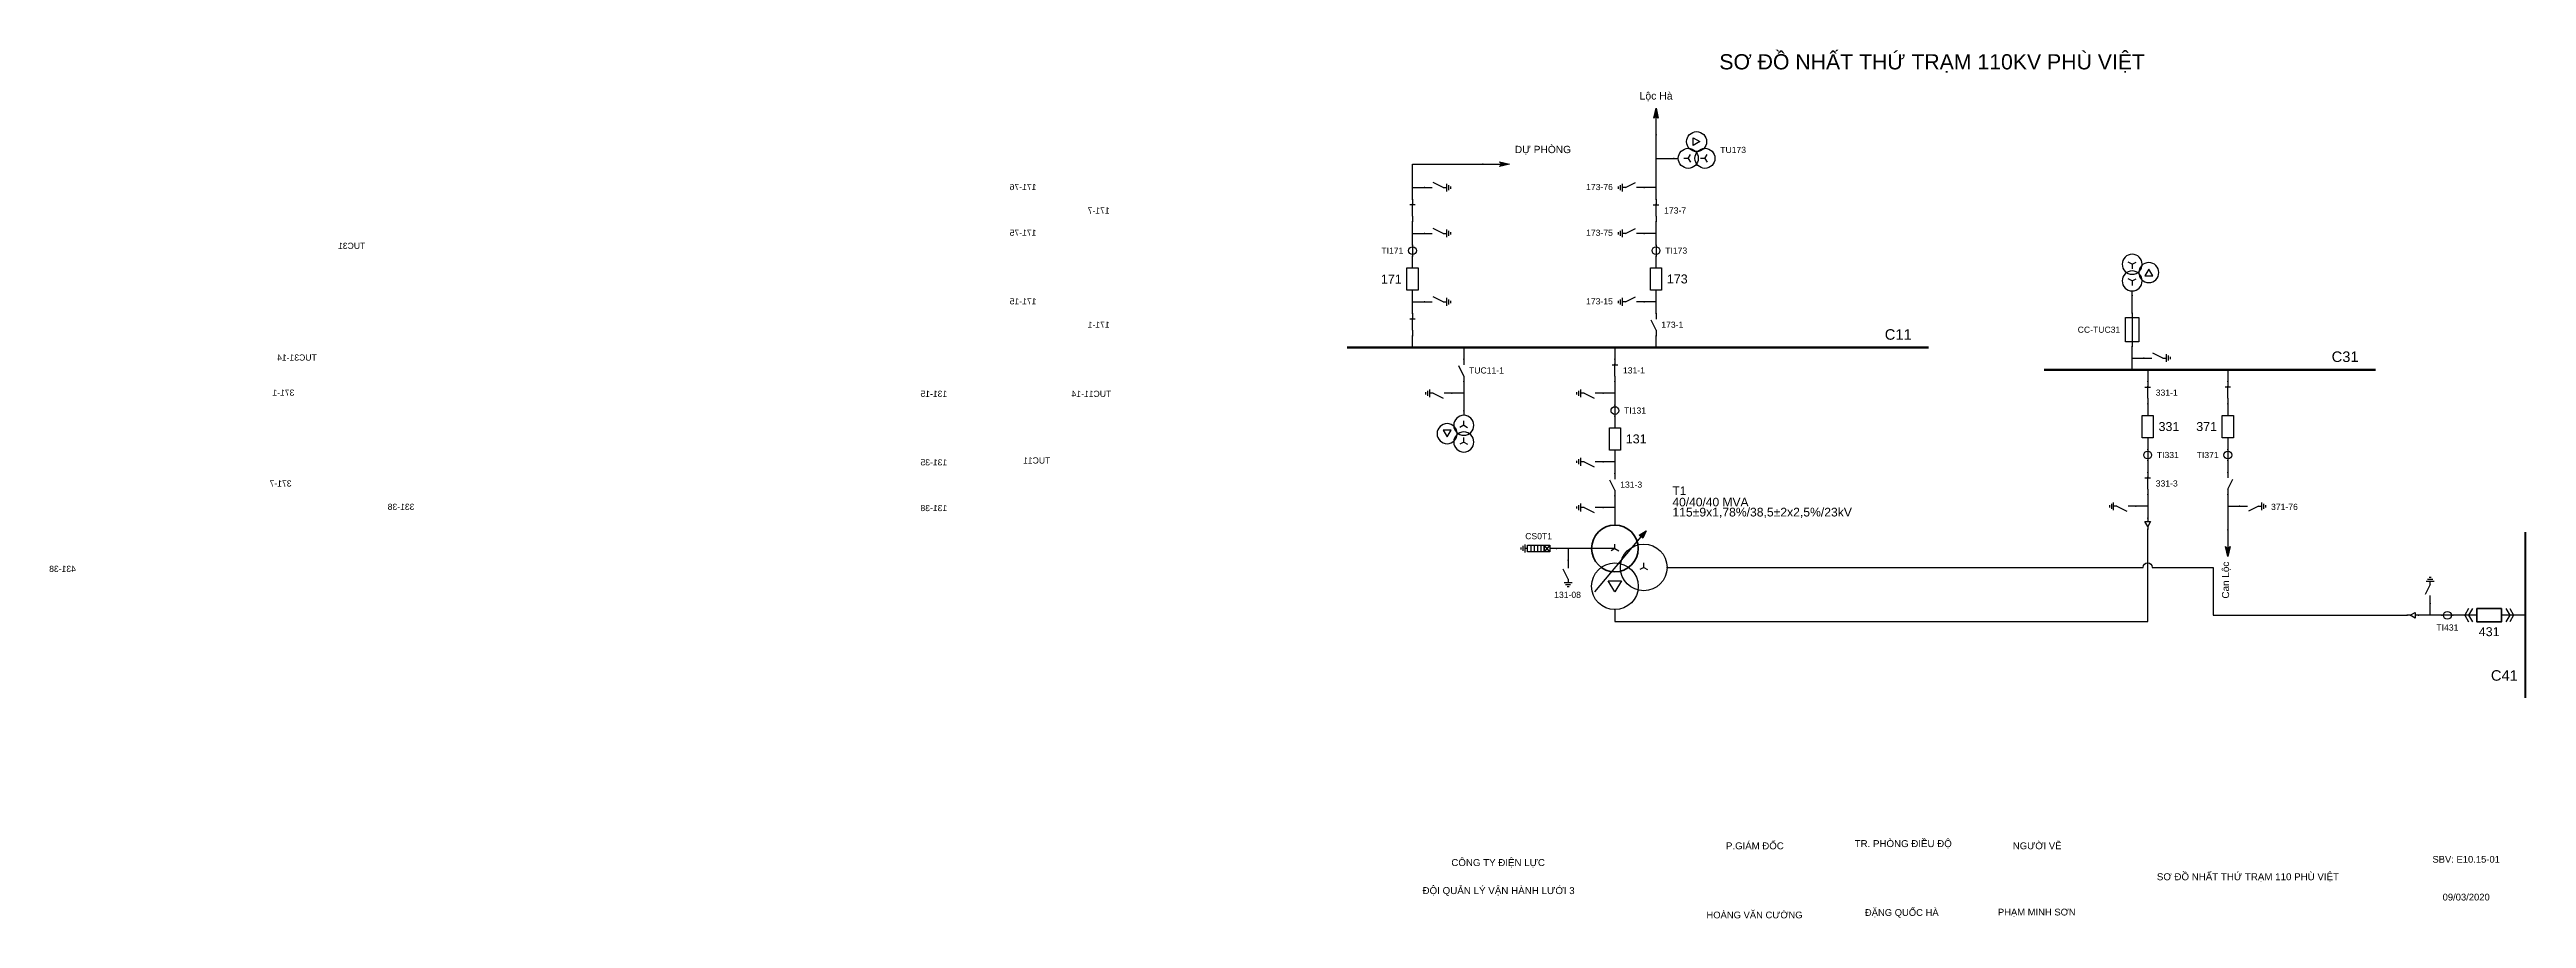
# Model space of a CAD drawing. Header units: millimetres. Extents: x -269 to 288, y 8 to 203.
import ezdxf

# ---------------------------------------------------------------- set-up
doc = ezdxf.new("R2010")
doc.units = ezdxf.units.MM
for name, color, linetype, lineweight in [('BUSBAR_110KV', 1, 'Continuous', 50), ('BUSBAR_22KV', 5, 'Continuous', 50), ('BUSBAR_35KV', 30, 'Continuous', 50), ('HV_110KV', 1, 'Continuous', 25), ('MV_22KV', 5, 'Continuous', 25), ('MV_35KV', 30, 'Continuous', 25)]:
    doc.layers.add(name, color=color, linetype=linetype, lineweight=lineweight)
doc.layers.add('SYM_PORTS', color=8, linetype='Continuous', plot=False)
doc.layers.add('TEXT', color=7, linetype='Continuous')
doc.styles.add('SLD_TEXT', font='arial.ttf')

# ---------------------------------------------------------------- blocks, each defined once
blk = doc.blocks.new('SYM_DISCONNECTOR_CLOSED')
at = {"lineweight": 25}
for points in [[(-0.625, 1.25), (0.625, 1.25)], [(0, 2.5), (0, 1.25)], [(0, -1.25), (0, 1.5)], [(0, -1.25), (0, -2.5)]]:
    blk.add_lwpolyline(points, dxfattribs=at)
at = {"layer": 'SYM_PORTS'}
for p in [(0, 2.5), (0, -2.5)]:
    blk.add_point(p, dxfattribs=at)
blk.add_attdef('DEVICE_CODE', (1.625, -0.5), '', height=2)
blk = doc.blocks.new('SYM_EARTHING_SWITCH_OPEN')
at = {"lineweight": 25}
for points in [[(0, -1.25), (-1.125, 1)], [(0, 3), (0, 1.25)], [(-0.875, -2), (0.875, -2)], [(-0.5625, -2.4375), (0.5625, -2.4375)], [(-0.25, -2.875), (0.25, -2.875)], [(0, -1.25), (0, -2)]]:
    blk.add_lwpolyline(points, dxfattribs=at)
at = {"layer": 'SYM_PORTS'}
blk.add_point((0, 3), dxfattribs=at)
blk.add_attdef('DEVICE_CODE', (1.875, 0), '', height=2)
blk = doc.blocks.new('SYM_CIRCUIT_BREAKER')
at = {"lineweight": 25}
blk.add_lwpolyline([(-1.25, 2.5), (1.25, 2.5), (1.25, -2.5), (-1.25, -2.5)], close=True, dxfattribs=at)
at = {"layer": 'SYM_PORTS'}
for p in [(0, 2.5), (0, -2.5)]:
    blk.add_point(p, dxfattribs=at)
blk.add_attdef('DEVICE_CODE', (2.25, -0.5), '', height=2)
at = {"flags": 1}
blk.add_attdef('RATING', (2.25, -3.5), '', height=2, dxfattribs=at)
blk = doc.blocks.new('SYM_CURRENT_TRANSFORMER')
at = {"lineweight": 25}
blk.add_lwpolyline([(0, 1.25), (0, -1.25)], dxfattribs=at)
blk.add_circle((0, 0), 0.875, dxfattribs=at)
at = {"layer": 'SYM_PORTS'}
for p in [(0, 1.25), (0, -1.25)]:
    blk.add_point(p, dxfattribs=at)
blk.add_attdef('DEVICE_CODE', (1.875, -1.75), '', height=2)
at = {"flags": 1}
blk.add_attdef('RATIO', (1.875, -4.75), '', height=2, dxfattribs=at)
blk = doc.blocks.new('SYM_LINE_FEEDER_ARROW')
blk.add_hatch(color=7).paths.add_polyline_path([(0, -3), (-0.5, -0.75), (0, -1.25), (0.5, -0.75)])
at = {"lineweight": 25}
blk.add_lwpolyline([(0, 3), (0, -1.25)], dxfattribs=at)
blk.add_lwpolyline([(0, -3), (-0.5, -0.75), (0, -1.25), (0.5, -0.75)], close=True, dxfattribs=at)
at = {"layer": 'SYM_PORTS'}
blk.add_point((0, 3), dxfattribs=at)
blk.add_attdef('LINE_NAME', (1.5, 0), '', height=2)
blk = doc.blocks.new('SYM_DISCONNECTOR_OPEN')
at = {"lineweight": 25}
for points in [[(0, -1.25), (-1.125, 1)], [(0, 2.5), (0, 1.25)], [(0, -1.25), (0, -2.5)]]:
    blk.add_lwpolyline(points, dxfattribs=at)
at = {"layer": 'SYM_PORTS'}
for p in [(0, 2.5), (0, -2.5)]:
    blk.add_point(p, dxfattribs=at)
blk.add_attdef('DEVICE_CODE', (1, -0.5), '', height=2)
blk = doc.blocks.new('SYM_VOLTAGE_TRANSFORMER')
at = {"lineweight": 25}
for points in [[(0, 1.375), (-0.8625, 0.875)], [(0, 4.625), (0, 3.625)], [(0, 1.375), (0, 2.375)], [(0, 1.375), (0.8625, 0.875)], [(0, -2.375), (-0.8625, -2.875)], [(0, -2.375), (0, -1.375)], [(0, -2.375), (0.8625, -2.875)]]:
    blk.add_lwpolyline(points, dxfattribs=at)
blk.add_lwpolyline([(2.875, 0.25), (4.625, 0.25), (3.75, -1.25)], close=True, dxfattribs=at)
for centre in [(0, 1.375), (3.75, -0.5), (0, -2.375)]:
    blk.add_circle(centre, 2.25, dxfattribs=at)
at = {"layer": 'SYM_PORTS'}
blk.add_point((0, 4.625), dxfattribs=at)
blk.add_attdef('DEVICE_CODE', (7, 1.625), '', height=2)
at = {"flags": 1}
blk.add_attdef('RATIO', (7, -1.375), '', height=2, dxfattribs=at)
blk = doc.blocks.new('SYM_TRANSFORMER_3W')
blk.add_hatch(color=7).paths.add_polyline_path([(3.75, 8.25), (3.0125, 6.575), (2.2375, 7.225)])
at = {"lineweight": 25}
for points in [[(-7.75, -5.5), (3.0125, 7.35)], [(-3.25, 4.25), (-8.5, 4.25)], [(-3.25, 4.25), (-4.1125, 3.75)], [(-3.25, 4.25), (-3.25, 5.25)], [(-3.25, 4.25), (-2.3875, 3.75)], [(3.25, 0), (2.3875, -0.5)], [(3.25, 0), (3.25, 1)], [(3.25, 0), (4.1125, -0.5)]]:
    blk.add_lwpolyline(points, dxfattribs=at)
for points in [[(3.75, 8.25), (3.0125, 6.575), (2.2375, 7.225)], [(-4.75, -3), (-1.75, -3), (-3.25, -5.5)]]:
    blk.add_lwpolyline(points, close=True, dxfattribs=at)
at = {"lineweight": 50}
blk.add_circle((-3.25, 4.25), 5.25, dxfattribs=at)
at = {"lineweight": 25}
for centre in [(-3.25, -4.25), (3.25, 0)]:
    blk.add_circle(centre, 5.25, dxfattribs=at)
at = {"layer": 'SYM_PORTS'}
for p in [(-3.25, 9.5), (-8.5, 4.25), (8.5, 0), (-3.25, -9.5)]:
    blk.add_point(p, dxfattribs=at)
blk.add_attdef('DEVICE_CODE', (9.5, 6.5), '', height=2)
at = {"flags": 1}
for tag, p in [('VOLTAGE_RATIO', (9.5, 0.5)), ('POWER', (9.5, 3.5))]:
    blk.add_attdef(tag, p, '', height=2, dxfattribs=at)
blk = doc.blocks.new('SYM_SURGE_ARRESTER')
at = {"lineweight": 25}
for points in [[(-0.75, 2.5), (0.75, 2.5), (0.75, 1.25), (-0.75, 1.25)], [(-0.75, 1.25), (0.75, 1.25), (0.75, -2.5), (-0.75, -2.5)]]:
    blk.add_lwpolyline(points, close=True, dxfattribs=at)
for points in [[(-0.75, 2.5), (0.75, 1.25)], [(0.75, 2.5), (-0.75, 1.25)], [(-0.75, 0.5), (0.75, 0.5)], [(0, 4), (0, 2.5)], [(-0.875, -3.125), (0.875, -3.125)], [(-0.75, -0.25), (0.75, -0.25)], [(-0.75, -1), (0.75, -1)], [(-0.75, -1.75), (0.75, -1.75)], [(-0.5625, -3.5625), (0.5625, -3.5625)], [(-0.25, -4), (0.25, -4)], [(0, -2.5), (0, -3.125)]]:
    blk.add_lwpolyline(points, dxfattribs=at)
at = {"layer": 'SYM_PORTS'}
blk.add_point((0, 4), dxfattribs=at)
blk.add_attdef('DEVICE_CODE', (1.875, 1), '', height=2)
blk = doc.blocks.new('SYM_DRAWOUT_BREAKER')
at = {"lineweight": 25}
for points in [[(-1.5, 4.625), (0, 5.5), (1.5, 4.625)], [(-1.5, 3.75), (0, 4.625), (1.5, 3.75)], [(0, 5.5), (0, 2.75)], [(-1.5, -3.75), (0, -4.625), (1.5, -3.75)], [(-1.5, -4.625), (0, -5.5), (1.5, -4.625)], [(0, -2.75), (0, -5.5)]]:
    blk.add_lwpolyline(points, dxfattribs=at)
at = {"lineweight": 35}
blk.add_lwpolyline([(-1.5, 2.75), (1.5, 2.75), (1.5, -2.75), (-1.5, -2.75)], close=True, dxfattribs=at)
at = {"layer": 'SYM_PORTS'}
for p in [(0, 5.5), (0, -5.5)]:
    blk.add_point(p, dxfattribs=at)
blk.add_attdef('DEVICE_CODE', (2.5, 2.5), '', height=2)
at = {"flags": 1}
blk.add_attdef('RATING', (2.5, -0.5), '', height=2, dxfattribs=at)
blk = doc.blocks.new('SYM_CABLE_TERMINATION')
at = {"lineweight": 25}
blk.add_lwpolyline([(-0.625, 0.5), (0.625, 0.5), (0, -0.625)], close=True, dxfattribs=at)
for points in [[(0, 1.25), (0, 0.5)], [(0, -0.625), (0, -1.25)]]:
    blk.add_lwpolyline(points, dxfattribs=at)
at = {"layer": 'SYM_PORTS'}
for p in [(0, 1.25), (0, -1.25)]:
    blk.add_point(p, dxfattribs=at)
blk = doc.blocks.new('SYM_FUSE_DISCONNECTOR')
at = {"lineweight": 25}
blk.add_lwpolyline([(-1.5, 2.75), (1.5, 2.75), (1.5, -2.75), (-1.5, -2.75)], close=True, dxfattribs=at)
blk.add_lwpolyline([(0, 3.75), (0, -3.75)], dxfattribs=at)
at = {"layer": 'SYM_PORTS'}
for p in [(0, 3.75), (0, -3.75)]:
    blk.add_point(p, dxfattribs=at)
blk.add_attdef('DEVICE_CODE', (2.5, 0.75), '', height=2)
at = {"flags": 1}
blk.add_attdef('RATING', (2.5, -2.25), '', height=2, dxfattribs=at)

msp = doc.modelspace()

# ---------------------------------------------------------------- linework, layer by layer
at = {"layer": 'BUSBAR_110KV', "const_width": 0.506}
msp.add_lwpolyline([(22.72, 135.97), (153.52, 135.97)], dxfattribs=at)
at = {"layer": 'BUSBAR_22KV', "const_width": 0.506}
msp.add_lwpolyline([(287.75, 94.54), (287.75, 57.2)], dxfattribs=at)
at = {"layer": 'BUSBAR_35KV', "const_width": 0.506}
msp.add_lwpolyline([(179.45, 130.97), (254.05, 130.97)], dxfattribs=at)
at = {"layer": 'HV_110KV'}
for points in [[(92.22, 178.51), (92.22, 183.79)], [(92.22, 171.92), (92.22, 178.51)], [(92.22, 178.51), (96.22, 178.51)], [(37.44, 171.92), (37.44, 177.2), (53.26, 177.2)], [(37.44, 169.29), (37.44, 171.92)], [(37.44, 171.92), (40.1, 171.92)], [(92.22, 171.92), (89.56, 171.92)], [(92.22, 169.29), (92.22, 171.92)], [(37.44, 161.65), (37.44, 164.29)], [(37.44, 159.01), (37.44, 161.65)], [(37.44, 161.65), (40.1, 161.65)], [(92.22, 161.65), (89.56, 161.65)], [(92.22, 161.65), (92.22, 164.29)], [(92.22, 159.01), (92.22, 161.65)], [(37.44, 153.88), (37.44, 156.51)], [(92.22, 153.88), (92.22, 156.51)], [(37.44, 146.24), (37.44, 148.88)], [(37.44, 143.61), (37.44, 146.24)], [(37.44, 146.24), (40.1, 146.24)], [(92.22, 146.24), (89.56, 146.24)], [(92.22, 146.24), (92.22, 148.88)], [(92.22, 143.61), (92.22, 146.24)], [(37.44, 135.97), (37.44, 138.61)], [(48.97, 135.97), (48.97, 133.33)], [(82.96, 135.97), (82.96, 133.33)], [(92.22, 135.97), (92.22, 138.61)], [(48.97, 128.33), (48.97, 125.7)], [(82.96, 128.33), (82.96, 125.7)], [(48.97, 125.7), (46.31, 125.7)], [(48.97, 125.7), (48.97, 121.74)], [(82.96, 125.7), (80.3, 125.7)], [(82.96, 125.7), (82.96, 123.06)], [(82.96, 120.56), (82.96, 117.92)], [(82.96, 112.92), (82.96, 110.29)], [(82.96, 110.29), (80.3, 110.29)], [(82.96, 110.29), (82.96, 107.65)], [(82.96, 102.65), (82.96, 100.01)], [(82.96, 100.01), (80.3, 100.01)], [(82.96, 100.01), (82.96, 96.06)], [(72.44, 90.81), (69.81, 90.81)], [(77.71, 90.81), (72.44, 90.81)], [(72.44, 90.81), (72.44, 88.15)]]:
    msp.add_lwpolyline(points, dxfattribs=at)
at = {"layer": 'MV_22KV'}
msp.add_lwpolyline([(94.71, 86.56), (97.41, 86.56), (201.8, 86.56, -1), (203.8, 86.56), (217.5, 86.56), (217.5, 75.8), (258.5, 75.8), (261.2, 75.8)], format="xyb", dxfattribs=at)
for points in [[(266.34, 75.8), (266.34, 78.46)], [(266.34, 75.8), (263.7, 75.8)], [(268.97, 75.8), (266.34, 75.8)], [(274.11, 75.8), (271.47, 75.8)], [(287.75, 75.8), (285.11, 75.8)]]:
    msp.add_lwpolyline(points, dxfattribs=at)
at = {"layer": 'MV_35KV'}
for points in [[(199.31, 143.74), (199.31, 147.7)], [(199.31, 133.61), (199.31, 136.24)], [(199.31, 130.97), (199.31, 133.61)], [(199.31, 133.61), (201.97, 133.61)], [(202.8, 130.97), (202.8, 128.33)], [(220.83, 130.97), (220.83, 128.33)], [(202.8, 123.33), (202.8, 120.7)], [(220.83, 123.33), (220.83, 120.7)], [(202.8, 115.7), (202.8, 113.06)], [(220.83, 115.7), (220.83, 113.06)], [(202.8, 110.56), (202.8, 107.92)], [(220.83, 110.56), (220.83, 107.92)], [(202.8, 100.29), (200.14, 100.29)], [(202.8, 102.92), (202.8, 100.29)], [(202.8, 100.29), (202.8, 97.65)], [(220.83, 102.92), (220.83, 100.29)], [(220.83, 100.29), (223.49, 100.29)], [(220.83, 100.29), (220.83, 95.01)], [(82.96, 77.06), (82.96, 74.36), (202.8, 74.36), (202.8, 92.45), (202.8, 95.15)]]:
    msp.add_lwpolyline(points, dxfattribs=at)

# ---------------------------------------------------------------- block references
at = {"layer": 'HV_110KV'}
for p, rotation in [((92.22, 186.79), 180), ((56.26, 177.2), 90)]:
    msp.add_blockref('SYM_LINE_FEEDER_ARROW', p, dxfattribs=dict(at, rotation=rotation))
ref = msp.add_blockref('SYM_VOLTAGE_TRANSFORMER', (100.84, 178.51), dxfattribs=dict(at, rotation=90))
ref.add_attrib('DEVICE_CODE', 'TU173', (106.65, 179.71), dxfattribs={"layer": 'TEXT', "height": 1.385, "style": 'SLD_TEXT'})
ref = msp.add_blockref('SYM_EARTHING_SWITCH_OPEN', (43.1, 171.92), dxfattribs=dict(at, xscale=-1, rotation=90))
ref.add_attrib('DEVICE_CODE', '171-76', (47.16, 171.37), dxfattribs={"layer": 'TEXT', "extrusion": (0, 0, -1), "height": 1.385, "style": 'SLD_TEXT'})
ref = msp.add_blockref('SYM_EARTHING_SWITCH_OPEN', (86.56, 171.92), dxfattribs=dict(at, rotation=270))
ref.add_attrib('DEVICE_CODE', '173-76', (76.48, 171.37), dxfattribs={"layer": 'TEXT', "height": 1.385, "style": 'SLD_TEXT'})
ref = msp.add_blockref('SYM_DISCONNECTOR_CLOSED', (37.44, 166.79), dxfattribs=dict(at, xscale=-1))
ref.add_attrib('DEVICE_CODE', '171-7', (30.68, 166.09), dxfattribs={"layer": 'TEXT', "extrusion": (0, 0, -1), "height": 1.385, "style": 'SLD_TEXT'})
ref = msp.add_blockref('SYM_DISCONNECTOR_CLOSED', (92.22, 166.79), dxfattribs=at)
ref.add_attrib('DEVICE_CODE', '173-7', (94.03, 166.1), dxfattribs={"layer": 'TEXT', "height": 1.385, "style": 'SLD_TEXT'})
ref = msp.add_blockref('SYM_EARTHING_SWITCH_OPEN', (43.1, 161.65), dxfattribs=dict(at, xscale=-1, rotation=90))
ref.add_attrib('DEVICE_CODE', '171-75', (47.16, 161.09), dxfattribs={"layer": 'TEXT', "extrusion": (0, 0, -1), "height": 1.385, "style": 'SLD_TEXT'})
ref = msp.add_blockref('SYM_EARTHING_SWITCH_OPEN', (86.56, 161.65), dxfattribs=dict(at, rotation=270))
ref.add_attrib('DEVICE_CODE', '173-75', (76.48, 161.09), dxfattribs={"layer": 'TEXT', "height": 1.385, "style": 'SLD_TEXT'})
ref = msp.add_blockref('SYM_CURRENT_TRANSFORMER', (37.44, 157.76), dxfattribs=at)
ref.add_attrib('DEVICE_CODE', 'TI171', (30.43, 157.07), dxfattribs={"layer": 'TEXT', "height": 1.385, "style": 'SLD_TEXT'})
ref = msp.add_blockref('SYM_CURRENT_TRANSFORMER', (92.22, 157.76), dxfattribs=at)
ref.add_attrib('DEVICE_CODE', 'TI173', (94.28, 157.08), dxfattribs={"layer": 'TEXT', "height": 1.385, "style": 'SLD_TEXT'})
ref = msp.add_blockref('SYM_CIRCUIT_BREAKER', (37.44, 151.38), dxfattribs=at)
ref.add_attrib('DEVICE_CODE', '171', (30.33, 150.37), dxfattribs={"layer": 'TEXT', "height": 2.01, "style": 'SLD_TEXT'})
ref = msp.add_blockref('SYM_CIRCUIT_BREAKER', (92.22, 151.38), dxfattribs=at)
ref.add_attrib('DEVICE_CODE', '173', (94.65, 150.39), dxfattribs={"layer": 'TEXT', "height": 2.011, "style": 'SLD_TEXT'})
ref = msp.add_blockref('SYM_EARTHING_SWITCH_OPEN', (43.1, 146.24), dxfattribs=dict(at, xscale=-1, rotation=90))
ref.add_attrib('DEVICE_CODE', '171-15', (47.16, 145.68), dxfattribs={"layer": 'TEXT', "extrusion": (0, 0, -1), "height": 1.385, "style": 'SLD_TEXT'})
ref = msp.add_blockref('SYM_EARTHING_SWITCH_OPEN', (86.56, 146.24), dxfattribs=dict(at, rotation=270))
ref.add_attrib('DEVICE_CODE', '173-15', (76.48, 145.68), dxfattribs={"layer": 'TEXT', "height": 1.385, "style": 'SLD_TEXT'})
ref = msp.add_blockref('SYM_DISCONNECTOR_CLOSED', (37.44, 141.11), dxfattribs=dict(at, xscale=-1))
ref.add_attrib('DEVICE_CODE', '171-1', (30.68, 140.41), dxfattribs={"layer": 'TEXT', "extrusion": (0, 0, -1), "height": 1.385, "style": 'SLD_TEXT'})
ref = msp.add_blockref('SYM_DISCONNECTOR_OPEN', (92.22, 141.11), dxfattribs=at)
ref.add_attrib('DEVICE_CODE', '173-1', (93.4, 140.42), dxfattribs={"layer": 'TEXT', "height": 1.385, "style": 'SLD_TEXT'})
ref = msp.add_blockref('SYM_DISCONNECTOR_OPEN', (48.97, 130.83), dxfattribs=at)
ref.add_attrib('DEVICE_CODE', 'TUC11-1', (50.15, 130.14), dxfattribs={"layer": 'TEXT', "height": 1.385, "style": 'SLD_TEXT'})
ref = msp.add_blockref('SYM_DISCONNECTOR_CLOSED', (82.96, 130.83), dxfattribs=at)
ref.add_attrib('DEVICE_CODE', '131-1', (84.77, 130.15), dxfattribs={"layer": 'TEXT', "height": 1.385, "style": 'SLD_TEXT'})
ref = msp.add_blockref('SYM_EARTHING_SWITCH_OPEN', (77.3, 125.7), dxfattribs=dict(at, xscale=-1, rotation=270))
ref.add_attrib('DEVICE_CODE', '131-15', (67.22, 124.89), dxfattribs={"layer": 'TEXT', "extrusion": (0, 0, -1), "height": 1.385, "style": 'SLD_TEXT'})
ref = msp.add_blockref('SYM_EARTHING_SWITCH_OPEN', (43.31, 125.7), dxfattribs=dict(at, xscale=-1, rotation=270))
ref.add_attrib('DEVICE_CODE', 'TUC11-14', (30.33, 124.88), dxfattribs={"layer": 'TEXT', "extrusion": (0, 0, -1), "height": 1.385, "style": 'SLD_TEXT'})
ref = msp.add_blockref('SYM_CURRENT_TRANSFORMER', (82.96, 121.81), dxfattribs=at)
ref.add_attrib('DEVICE_CODE', 'TI131', (85.02, 121.13), dxfattribs={"layer": 'TEXT', "height": 1.385, "style": 'SLD_TEXT'})
ref = msp.add_blockref('SYM_VOLTAGE_TRANSFORMER', (48.97, 117.12), dxfattribs=dict(at, xscale=-1))
ref.add_attrib('DEVICE_CODE', 'TUC11', (44.03, 109.9), dxfattribs={"layer": 'TEXT', "extrusion": (0, 0, -1), "height": 1.385, "style": 'SLD_TEXT'})
ref = msp.add_blockref('SYM_CIRCUIT_BREAKER', (82.96, 115.42), dxfattribs=at)
ref.add_attrib('DEVICE_CODE', '131', (85.4, 114.43), dxfattribs={"layer": 'TEXT', "height": 2.011, "style": 'SLD_TEXT'})
ref = msp.add_blockref('SYM_EARTHING_SWITCH_OPEN', (77.3, 110.29), dxfattribs=dict(at, xscale=-1, rotation=270))
ref.add_attrib('DEVICE_CODE', '131-35', (67.22, 109.48), dxfattribs={"layer": 'TEXT', "extrusion": (0, 0, -1), "height": 1.385, "style": 'SLD_TEXT'})
ref = msp.add_blockref('SYM_DISCONNECTOR_OPEN', (82.96, 105.15), dxfattribs=at)
ref.add_attrib('DEVICE_CODE', '131-3', (84.15, 104.47), dxfattribs={"layer": 'TEXT', "height": 1.385, "style": 'SLD_TEXT'})
ref = msp.add_blockref('SYM_EARTHING_SWITCH_OPEN', (77.3, 100.01), dxfattribs=dict(at, xscale=-1, rotation=270))
ref.add_attrib('DEVICE_CODE', '131-38', (67.22, 99.21), dxfattribs={"layer": 'TEXT', "extrusion": (0, 0, -1), "height": 1.385, "style": 'SLD_TEXT'})
ref = msp.add_blockref('SYM_TRANSFORMER_3W', (86.21, 86.56), dxfattribs=at)
ref.add_attrib('DEVICE_CODE', 'T1', (95.9, 102.82), dxfattribs={"layer": 'TEXT', "height": 1.926, "style": 'SLD_TEXT'})
ref = msp.add_blockref('SYM_SURGE_ARRESTER', (65.81, 90.81), dxfattribs=dict(at, rotation=270))
ref.add_attrib('DEVICE_CODE', 'CS0T1', (62.79, 92.89), dxfattribs={"layer": 'TEXT', "height": 1.385, "style": 'SLD_TEXT'})
ref = msp.add_blockref('SYM_EARTHING_SWITCH_OPEN', (72.44, 85.15), dxfattribs=at)
ref.add_attrib('DEVICE_CODE', '131-08', (69.3, 79.7), dxfattribs={"layer": 'TEXT', "height": 1.385, "style": 'SLD_TEXT'})
at = {"layer": 'MV_22KV'}
ref = msp.add_blockref('SYM_EARTHING_SWITCH_OPEN', (266.34, 81.46), dxfattribs=dict(at, xscale=-1, rotation=180))
ref.add_attrib('DEVICE_CODE', '431-38', (263.2, 85.54), dxfattribs={"layer": 'TEXT', "extrusion": (0, 0, -1), "height": 1.385, "style": 'SLD_TEXT'})
at = {"layer": 'MV_22KV', "rotation": 270}
msp.add_blockref('SYM_CABLE_TERMINATION', (262.45, 75.8), dxfattribs=at)
at = {"layer": 'MV_22KV'}
ref = msp.add_blockref('SYM_CURRENT_TRANSFORMER', (270.22, 75.8), dxfattribs=dict(at, rotation=270))
ref.add_attrib('DEVICE_CODE', 'TI431', (267.75, 72.35), dxfattribs={"layer": 'TEXT', "height": 1.385, "style": 'SLD_TEXT'})
ref = msp.add_blockref('SYM_DRAWOUT_BREAKER', (279.61, 75.8), dxfattribs=dict(at, rotation=270))
ref.add_attrib('DEVICE_CODE', '431', (277.27, 71.1), dxfattribs={"layer": 'TEXT', "height": 2.011, "style": 'SLD_TEXT'})
at = {"layer": 'MV_35KV'}
ref = msp.add_blockref('SYM_VOLTAGE_TRANSFORMER', (199.31, 152.32), dxfattribs=dict(at, xscale=-1, rotation=180))
ref.add_attrib('DEVICE_CODE', 'TUC31', (198.12, 158.15), dxfattribs={"layer": 'TEXT', "extrusion": (0, 0, -1), "height": 1.385, "style": 'SLD_TEXT'})
ref = msp.add_blockref('SYM_FUSE_DISCONNECTOR', (199.31, 139.99), dxfattribs=at)
ref.add_attrib('DEVICE_CODE', 'CC-TUC31', (187.06, 139.3), dxfattribs={"layer": 'TEXT', "height": 1.385, "style": 'SLD_TEXT'})
ref = msp.add_blockref('SYM_EARTHING_SWITCH_OPEN', (204.97, 133.61), dxfattribs=dict(at, xscale=-1, rotation=90))
ref.add_attrib('DEVICE_CODE', 'TUC31-14', (209.03, 133.04), dxfattribs={"layer": 'TEXT', "extrusion": (0, 0, -1), "height": 1.385, "style": 'SLD_TEXT'})
ref = msp.add_blockref('SYM_DISCONNECTOR_CLOSED', (220.83, 125.83), dxfattribs=dict(at, xscale=-1))
ref.add_attrib('DEVICE_CODE', '371-1', (214.07, 125.15), dxfattribs={"layer": 'TEXT', "extrusion": (0, 0, -1), "height": 1.385, "style": 'SLD_TEXT'})
ref = msp.add_blockref('SYM_DISCONNECTOR_CLOSED', (202.8, 125.83), dxfattribs=at)
ref.add_attrib('DEVICE_CODE', '331-1', (204.61, 125.15), dxfattribs={"layer": 'TEXT', "height": 1.385, "style": 'SLD_TEXT'})
ref = msp.add_blockref('SYM_CIRCUIT_BREAKER', (202.8, 118.2), dxfattribs=at)
ref.add_attrib('DEVICE_CODE', '331', (205.24, 117.21), dxfattribs={"layer": 'TEXT', "height": 2.011, "style": 'SLD_TEXT'})
ref = msp.add_blockref('SYM_CIRCUIT_BREAKER', (220.83, 118.2), dxfattribs=at)
ref.add_attrib('DEVICE_CODE', '371', (213.72, 117.21), dxfattribs={"layer": 'TEXT', "height": 2.011, "style": 'SLD_TEXT'})
ref = msp.add_blockref('SYM_CURRENT_TRANSFORMER', (202.8, 111.81), dxfattribs=at)
ref.add_attrib('DEVICE_CODE', 'TI331', (204.86, 111.13), dxfattribs={"layer": 'TEXT', "height": 1.385, "style": 'SLD_TEXT'})
ref = msp.add_blockref('SYM_CURRENT_TRANSFORMER', (220.83, 111.81), dxfattribs=at)
ref.add_attrib('DEVICE_CODE', 'TI371', (213.82, 111.13), dxfattribs={"layer": 'TEXT', "height": 1.385, "style": 'SLD_TEXT'})
ref = msp.add_blockref('SYM_DISCONNECTOR_OPEN', (220.83, 105.42), dxfattribs=dict(at, xscale=-1))
ref.add_attrib('DEVICE_CODE', '371-7', (214.7, 104.74), dxfattribs={"layer": 'TEXT', "extrusion": (0, 0, -1), "height": 1.385, "style": 'SLD_TEXT'})
ref = msp.add_blockref('SYM_DISCONNECTOR_CLOSED', (202.8, 105.42), dxfattribs=at)
ref.add_attrib('DEVICE_CODE', '331-3', (204.61, 104.74), dxfattribs={"layer": 'TEXT', "height": 1.385, "style": 'SLD_TEXT'})
ref = msp.add_blockref('SYM_EARTHING_SWITCH_OPEN', (197.14, 100.29), dxfattribs=dict(at, xscale=-1, rotation=270))
ref.add_attrib('DEVICE_CODE', '331-38', (187.06, 99.48), dxfattribs={"layer": 'TEXT', "extrusion": (0, 0, -1), "height": 1.385, "style": 'SLD_TEXT'})
ref = msp.add_blockref('SYM_EARTHING_SWITCH_OPEN', (226.49, 100.29), dxfattribs=dict(at, rotation=90))
ref.add_attrib('DEVICE_CODE', '371-76', (230.55, 99.48), dxfattribs={"layer": 'TEXT', "height": 1.385, "style": 'SLD_TEXT'})
for name, p in [('SYM_CABLE_TERMINATION', (202.8, 96.4)), ('SYM_LINE_FEEDER_ARROW', (220.83, 92.01))]:
    msp.add_blockref(name, p, dxfattribs=at)

# ---------------------------------------------------------------- texts
at = {"layer": 'TEXT', "attachment_point": 7, "style": 'SLD_TEXT'}
for s, insert, char_height in [('SƠ ĐỒ NHẤT THỨ TRẠM 110KV PHÙ VIỆT', (106.45, 197.75), 3.4189), ('Lộc Hà', (88.51, 191.35), 1.68), ('DỰ PHÒNG', (60.44, 179.32), 1.641), ('C11', (143.66, 137.7), 2.368), ('C31', (244.18, 132.7), 2.369), ('40/40/40 MVA', (95.9, 100.25), 1.9336), ('115±9x1,78%/38,5±2x2,5%/23kV', (95.9, 97.64), 1.9563), ('C41', (280, 61.05), 2.368), ('P.GIÁM ĐỐC', (107.95, 23.17), 1.549), ('TR. PHÒNG ĐIỀU ĐỘ', (136.89, 23.34), 1.5638), ('NGƯỜI VẼ', (172.47, 23.18), 1.537), ('CÔNG TY ĐIỆN LỰC', (46.17, 19.08), 1.5649), ('SƠ ĐỒ NHẤT THỨ TRẠM 110 PHÙ VIỆT', (204.87, 15.89), 1.5672), ('SBV: E10.15-01', (266.85, 20.16), 1.5157), ('ĐỘI QUẢN LÝ VẬN HÀNH LƯỚI 3', (39.68, 12.69), 1.5758), ('09/03/2020', (269.14, 11.66), 1.516), ('HOÀNG VĂN CƯỜNG', (103.55, 7.65), 1.5157), ('ĐẶNG QUỐC HÀ', (139.19, 7.81), 1.5157), ('PHẠM MINH SƠN', (169.11, 7.98), 1.5157)]:
    msp.add_mtext(s, dxfattribs=dict(at, insert=insert, char_height=char_height))
at = {"layer": 'TEXT', "insert": (221.46, 79.55), "char_height": 1.593, "attachment_point": 7, "rotation": 90, "style": 'SLD_TEXT'}
msp.add_mtext('Can Lộc', dxfattribs=at)

doc.saveas('drawing.dxf')
